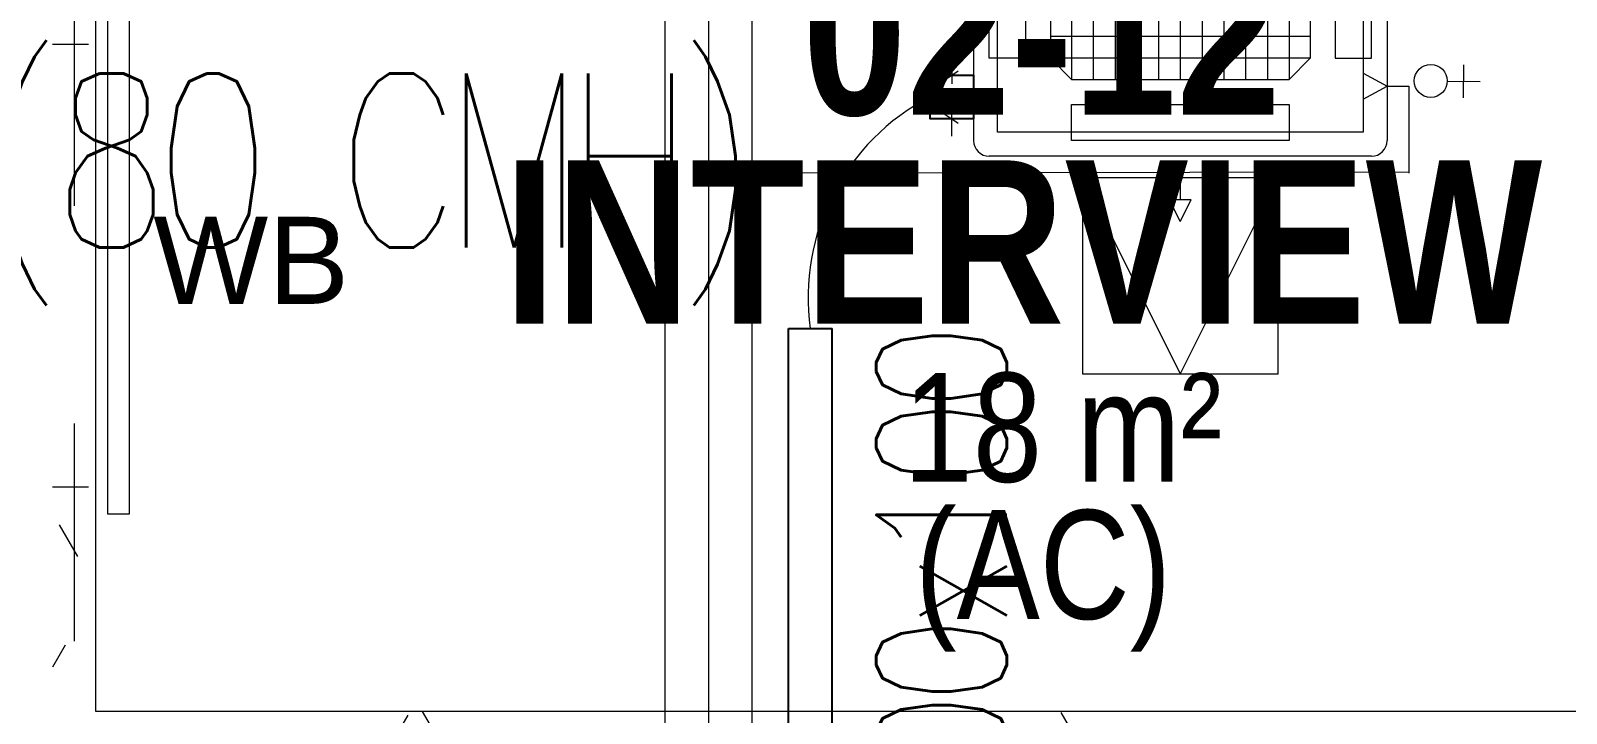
# Model space of a CAD drawing. Header units: millimetres. Extents: x 50620 to 404449, y -131543 to 97.
# Drawn here: x 356087 to 359615, y -88569 to -87001 of the extents above; entities that cross this region are included whole.
import ezdxf

# ---------------------------------------------------------------- set-up
doc = ezdxf.new("R2010")
doc.units = ezdxf.units.MM
doc.linetypes.add('IDA - Grid Line', pattern=[3500, 2000, -500, 500, -500])
for name, color, linetype, lineweight in [('1599_DB_A_BLK2_HQ_R21-2ND STOREY 20230517--$0$S-_COLN----_E', 8, 'Continuous', 9), ('A-_ANOTTBLK_P', 7, 'Continuous', 9), ('A-_ROOMNAME_A', 8, 'Continuous', 9), ('M-_ACMV TX', 6, 'Continuous', 25), ('M-_ACON----_E-N', 7, 'Continuous', 9), ('M-_ARCHI', 8, 'Continuous', 5), ('M-ACMV_CDP', 190, 'DRAIN_PIPE', 13), ('M-ACMV_FAD', 3, 'Continuous', 25), ('M-ACMV_FCU', 5, 'Continuous', 25), ('M-ACMV_FLEXD', 222, 'Continuous', 25), ('M-ACMV_PW', 8, 'REFRIGERANT', 25), ('M-ACMV_REF-P', 134, '500-1-RP', 9), ('M-FA TEXT', 3, 'Continuous', 25), ('M_FCU_ACESSPANEL', 32, 'REFRIGERANT', 25)]:
    doc.layers.add(name, color=color, linetype=linetype, lineweight=lineweight)
doc.layers.add('S-_ANOTGRID_E-1', color=9, linetype='IDA - Grid Line', lineweight=5, true_color=0x808080)
doc.styles.add('1599_DB_A_BLK2_HQ_R21-2ND STOREY 20230517--$0$Arial', font='arial.ttf')
doc.styles.add('Arial', font='arial.ttf', dxfattribs={"width": 0.8, "height": 300})
doc.styles.add('Arial Narrow_4', font='ARIALN.TTF', dxfattribs={"height": 375})
doc.styles.add('Arial Narrow_B_2', font='ARIALNB.TTF', dxfattribs={"height": 500})
doc.styles.add('ROMANS', font='romans.shx', dxfattribs={"width": 0.8})
doc.styles.get("Standard").update_dxf_attribs({"font": 'arial.ttf'})
doc.linetypes.add('500-1-RP', pattern='A,0.75,-0.5,0.75,-0.5,0.75,-0.5,0.75,-1.7,["RP",Standard,S=1,R=0,X=-1,Y=-0.5],-1.7', length=7.9)
doc.linetypes.add('BATTING', pattern='A,0.0001,-0.1,[134,ltypeshp.shx,S=0.1,R=0,X=-0.1,Y=0],-0.2,[134,ltypeshp.shx,S=0.1,R=180,X=0.1,Y=0],-0.1', length=0.4001)
doc.linetypes.add('DRAIN_PIPE', pattern='A,0.5,-0.2,["D",Standard,S=0.1,R=0,X=-0.1,Y=-0.05],-0.25', length=0.95)
doc.linetypes.add('REFRIGERANT', pattern='A,15,-5.08,["R",Standard,S=2.54,R=0,X=-2.54,Y=-1.27],-5.08', length=25.16)
pattern_1 = [(6e-11, (-28420.7, -3975.34), (1016, 254), [83.82, -678.18, 83.82, -678.18, -4064]), (6e-11, (-28420.7, -3975.34), (1016, 254), [-1524, 83.82, -1440.18, 83.82, -678.18, -1778]), (6e-11, (-28420.7, -3975.34), (1016, 254), [-3810, 83.82, -424.18, 83.82, -1186.18]), (120, (-28039.7, -3848.34), (-727.9705, 752.8818), [83.82, -678.18, 83.82, -678.18, -4064]), (120, (-28039.7, -3848.34), (-727.9705, 752.8818), [-1524, 83.82, -1440.18, 83.82, -678.18, -1778]), (120, (-28039.7, -3848.34), (-727.9705, 752.8818), [-3810, 83.82, -424.18, 83.82, -1186.18]), (240, (-27912.7, -3340.34), (-288.0295, -1006.8818), [83.82, -678.18, 83.82, -678.18, -4064]), (240, (-27912.7, -3340.34), (-288.0295, -1006.8818), [-1524, 83.82, -1440.18, 83.82, -678.18, -1778]), (240, (-27912.7, -3340.34), (-288.0295, -1006.8818), [-3810, 83.82, -424.18, 83.82, -1186.18])]

# ---------------------------------------------------------------- blocks, each defined once
blk = doc.blocks.new('A$Ca8a76259')
at = {"layer": 'M-ACMV_FCU', "lineweight": 18}
for p, q in [((0, 625), (-25, 575)), ((0, 625), (25, 575)), ((-25, 575), (25, 575)), ((0, 525), (0, 575)), ((439, 475), (-439, 475)), ((439, 475), (439, 475)), ((-475, 439), (-475, -439)), ((475, 439), (475, 439)), ((475, 439), (475, -439)), ((-298.5, 250), (-250, 298.5)), ((-250, 298.5), (250, 298.5)), ((-250, 298.5), (-250, -298.5)), ((-200, 298.5), (-200, -298.5)), ((-150, 298.5), (-150, -298.5)), ((-100, 298.5), (-100, -298.5)), ((-50, 298.5), (-50, -298.5)), ((0, 298.5), (0, -298.5)), ((50, 298.5), (50, -298.5)), ((100, 298.5), (100, -298.5)), ((150, 298.5), (150, -298.5)), ((200, 298.5), (200, -298.5)), ((250, 298.5), (298.5, 250)), ((250, 298.5), (250, -298.5)), ((-298.5, 250), (-298.5, -250)), ((298.5, 250), (-298.5, 250)), ((298.5, 250), (298.5, -250)), ((298.5, 200), (-298.5, 200)), ((298.5, 150), (-298.5, 150)), ((298.5, 100), (-298.5, 100)), ((298.5, 50), (-298.5, 50)), ((-625, 0), (-575, 25)), ((-625, 0), (-575, -25)), ((-575, -25), (-575, 25)), ((-525, 0), (-575, 0)), ((298.5, 0), (-298.5, 0)), ((525, 0), (575, 0)), ((575, 25), (575, -25)), ((625, 0), (575, 25)), ((625, 0), (575, -25)), ((298.5, -50), (-298.5, -50)), ((298.5, -100), (-298.5, -100)), ((298.5, -150), (-298.5, -150)), ((298.5, -200), (-298.5, -200)), ((-250, -298.5), (-298.5, -250)), ((298.5, -250), (-298.5, -250)), ((250, -298.5), (298.5, -250)), ((-250, -298.5), (250, -298.5)), ((439, -475), (-439, -475)), ((0, -525), (0, -575)), ((25, -575), (-25, -575)), ((0, -625), (-25, -575)), ((0, -625), (25, -575))]:
    blk.add_line(p, q, dxfattribs=at)
for points in [[(-250, 356), (250, 356), (250, 439), (-250, 439)], [(420, 420), (420, -420), (-420, -420), (-420, 420)], [(-356, 250), (-356, -250), (-439, -250), (-439, 250)], [(356, 250), (356, -250), (439, -250), (439, 250)], [(-250, -356), (250, -356), (250, -439), (-250, -439)]]:
    blk.add_lwpolyline(points, close=True, dxfattribs=at)
for centre, start, end in [((-439, 439), 90, 180), ((439, 439), 0, 90), ((-439, -439), 180, 270), ((439, -439), 270, 0)]:
    blk.add_arc(centre, 36, start, end, dxfattribs=at)
blk = doc.blocks.new('A$C49267d6b')
at = {"layer": 'M-_ACON----_E-N', "lineweight": 0}
for p, q in [((0, 127), (0, 76.2)), ((-25.4, 76.2), (12.7, 101.6)), ((0, 63.5), (0, 38.1)), ((-25.4, 25.4), (12.7, 0)), ((0, -25.4), (0, 25.4))]:
    blk.add_line(p, q, dxfattribs=at)
blk = doc.blocks.new('A$C81577ca4')
at = {"layer": 'M-ACMV_REF-P', "lineweight": 0, "ltscale": 0.75}
for p, q in [((19, -95), (-36, -125)), ((-36, -125), (-86, -125)), ((19, -155), (-36, -125))]:
    blk.add_line(p, q, dxfattribs=at)
blk = doc.blocks.new('SSO')
at = {"layer": 'M-ACMV_PW', "color": 1, "linetype": 'ByBlock', "lineweight": 5}
for points in [[(1064770.8, 20778.3), (1064771.8, 20867.5)], [(1064770.8, 20778.3), (1064771.8, 20867.5)], [(1064770.8, 20778.3), (1064771.8, 20867.5)], [(1064770.8, 20778.3), (1064771.8, 20867.5)], [(1064770.8, 20778.3), (1064771.8, 20867.5)], [(1064770.8, 20778.3), (1064771.8, 20867.5)], [(1064815.9, 20822.4), (1064726.7, 20823.4)], [(1064815.9, 20822.4), (1064726.7, 20823.4)]]:
    blk.add_lwpolyline(points, dxfattribs=at)
blk.add_circle((1064770.3, 20733.6), 44.6, dxfattribs=at)
blk.add_circle((1064770.3, 20733.6), 44.6, dxfattribs=at)
blk = doc.blocks.new('ACESS PANEL(450x450)')
at = {"layer": 'A-_ANOTTBLK_P', "color": 30, "ltscale": 10}
for p, q in [((-225, 225), (0, -225)), ((225, 225), (-225, 225)), ((-225, 225), (-225, -225)), ((225, 225), (0, -225)), ((225, -225), (225, 225)), ((-225, -225), (225, -225))]:
    blk.add_line(p, q, dxfattribs=at)
blk = doc.blocks.new('ARCHI 2ND_2024 09 11')
at = {"layer": '1599_DB_A_BLK2_HQ_R21-2ND STOREY 20230517--$0$S-_COLN----_E', "lineweight": 5}
h = blk.add_hatch(dxfattribs=at)
h.set_pattern_fill('FP_3', color=8, style=0, pattern_type=2)
h.set_pattern_definition(pattern_1)
h.paths.add_polyline_path([(-28850, -60566.7), (-28750, -60566.7), (-28750, -57066.7), (-28850, -57066.7), (-28850, -58076)], flags=0)
h = blk.add_hatch(dxfattribs=at)
h.set_pattern_fill('FP_3', color=8, style=0, pattern_type=2)
h.set_pattern_definition(pattern_1)
h.paths.add_polyline_path([(-25861.6, -60666.7), (-23750, -60666.7), (-23750, -60566.7), (-28750, -60566.7), (-28750, -60666.7)], flags=0)
at = {"layer": '1599_DB_A_BLK2_HQ_R21-2ND STOREY 20230517--$0$S-_COLN----_E', "color": 8, "lineweight": 5}
for p, q in [((-28750, -60566.7), (-28750, -57066.7)), ((-23750, -60566.7), (-28750, -60566.7))]:
    blk.add_line(p, q, dxfattribs=at)
blk.add_lwpolyline([(-28723.3, -57712.6), (-28723.3, -60112.6), (-28673.3, -60112.6), (-28673.3, -57712.6)], close=True, dxfattribs=at)
at = {"layer": 'S-_ANOTGRID_E-1', "color": 8, "lineweight": 5}
blk.add_line((-28800, 26594.8), (-28800, -83806.9), dxfattribs=at)
at = {"layer": '1599_DB_A_BLK2_HQ_R21-2ND STOREY 20230517--$0$S-_COLN----_E', "color": 8, "lineweight": 5, "extrusion": (5.42101e-20, -1.69407e-21, -1), "style": '1599_DB_A_BLK2_HQ_R21-2ND STOREY 20230517--$0$Arial', "text_generation_flag": 2}
blk.add_text('WB', height=200, rotation=360, dxfattribs=at).set_placement((28618.1, -59630.7))
at = {"layer": 'A-_ROOMNAME_A', "color": 8, "lineweight": 5, "attachment_point": 1}
for s, insert, char_height, width, style in [('02-12', (-27126.5, -58821.5), 375, 2906.117, 'Arial Narrow_B_2'), ('INTERVIEW', (-27813.2, -59301.1), 375, 3948.311, 'Arial Narrow_B_2'), ('18 m²', (-26894.7, -59789.2), 250, 1362.869, 'Arial Narrow_4'), ('(AC)', (-26867.8, -60104.2), 250, 1102.32, 'Arial Narrow_4')]:
    blk.add_mtext(s, dxfattribs=dict(at, insert=insert, char_height=char_height, width=width, style=style))

msp = doc.modelspace()

# ---------------------------------------------------------------- block references
at = {"layer": 'M-_ARCHI', "lineweight": 5, "extrusion": (0.000419962, 1.0854e-05, 1), "rotation": 359.9999887056363}
msp.add_blockref('ARCHI 2ND_2024 09 11', (384987.1, -27998.1, 422.1), dxfattribs=at)

# ---------------------------------------------------------------- next in the draw order: linework, layer by layer
at = {"layer": 'M-ACMV_CDP', "ltscale": 2.5}
msp.add_line((357545.3, -106513), (357545.3, -86212.9), dxfattribs=at)
at = {"layer": 'M-ACMV_FAD'}
for p, q in [((357828.4, -87685.6, 11.6), (357928.4, -87685.6, 4.3)), ((357828.4, -88864.7, 6.1), (357828.4, -87685.6, 11.6)), ((357928.4, -88864.7, 6.1), (357928.4, -87685.6, 11.6))]:
    msp.add_line(p, q, dxfattribs=at)
msp.add_lwpolyline([(358253.6, -87203.7), (358153.6, -87203.7), (358153.6, -87103.7), (358253.6, -87103.7)], close=True, dxfattribs=at)
at = {"layer": 'M-ACMV_FLEXD', "color": 3, "linetype": 'BATTING', "lineweight": 0}
msp.add_arc((358391.3, -87613.8, -133), 517.9, 117.3204, 187.9636, dxfattribs=at)
at = {"layer": 'M-ACMV_REF-P', "color": 219, "ltscale": 0.25, "true_color": 0x642165}
msp.add_line((357645.3, -106377.2), (357645.3, -85264.7), dxfattribs=at)
at = {"layer": 'M-ACMV_REF-P', "color": 159, "ltscale": 0.25, "true_color": 0x22346e}
for p, q in [((357745.3, -106575.7), (357745.3, -85364.7)), ((359253.6, -87128.7), (359253.6, -87328.7)), ((357745.3, -87328.2), (359253.6, -87325.4))]:
    msp.add_line(p, q, dxfattribs=at)

# ---------------------------------------------------------------- next in the draw order: block references
at = {"layer": 'M-_ACMV TX', "xscale": -1.181061443391948, "yscale": 1.181061443391948, "zscale": 1.181061443391948, "rotation": 180}
msp.add_blockref('A$C49267d6b', (358203.6, -87093.7), dxfattribs=at)
at = {"layer": 'M-ACMV_FAD', "rotation": 180}
msp.add_blockref('A$C81577ca4', (359167.6, -87253.7), dxfattribs=at)
at = {"layer": 'M-ACMV_FCU'}
msp.add_blockref('A$Ca8a76259', (358728.6, -86814.7), dxfattribs=at)
at = {"layer": 'M-ACMV_PW', "color": 1, "linetype": 'ByBlock', "lineweight": 5, "xscale": 0.85, "yscale": 0.85, "zscale": 0.85, "rotation": 270}
msp.add_blockref('SSO', (341680.5, 817937.9), dxfattribs=at)
at = {"layer": 'M_FCU_ACESSPANEL'}
msp.add_blockref('ACESS PANEL(450x450)', (358728.6, -87564.3), dxfattribs=at)

# ---------------------------------------------------------------- next in the draw order: texts
at = {"layer": 'M-FA TEXT', "insert": (355552.8, -87632.7), "char_height": 400, "width": 2383.277, "attachment_point": 7, "line_spacing_factor": 0.8, "style": 'ROMANS'}
msp.add_mtext('{\\Fsimplex|c0;\\T0.8;FA(80 CMH)}', dxfattribs=at)
at = {"layer": 'M-FA TEXT', "linetype": 'Continuous', "insert": (358330.2, -88899.6, 2.5), "char_height": 300, "width": 2324.775, "attachment_point": 7, "rotation": 90, "line_spacing_factor": 0.8, "style": 'Arial'}
msp.add_mtext('{\\Fromans|c0;\\T0.8;100x100}', dxfattribs=at)

doc.saveas('drawing.dxf')
